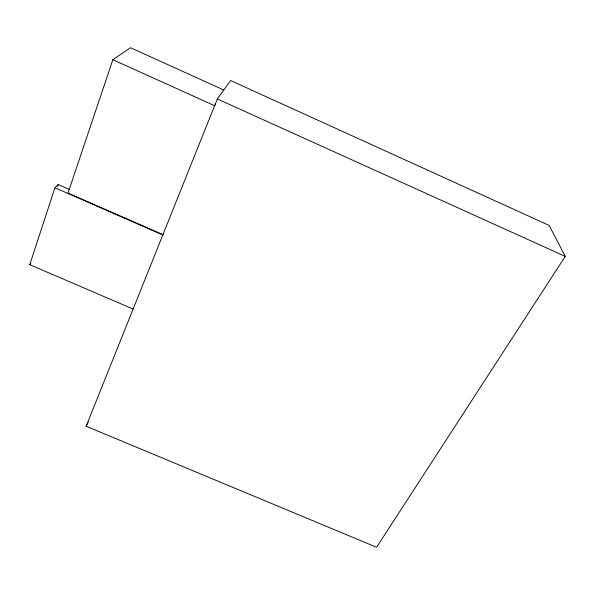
<?xml version="1.0" encoding="UTF-8"?>
<svg xmlns="http://www.w3.org/2000/svg" width="595" height="595" viewBox="0 0 595 595"><rect width="100%" height="100%" fill="white"/><g stroke="black" fill="none" stroke-linecap="round" stroke-linejoin="round"><path stroke-width="0.89" d="M133.109 309.058L29.75 264.671L54.941 187.752L58.236 184.591L69.251 189.418M57.663 186.347L58.236 184.591M223.638 89.957L130.528 47.726L112.834 59.708L68.008 193.085L162.993 234.653M86.134 426.243L217.339 98.948L230.6 80.526L549.163 225.416L565.25 256.386L376.576 547.274L86.134 426.243L88.261 422.212M215.747 104.222L214.683 105.724L112.834 59.708M29.75 264.671L30.888 263.407M54.941 187.752L162.814 234.958M217.339 98.948L565.25 256.386"/></g></svg>
